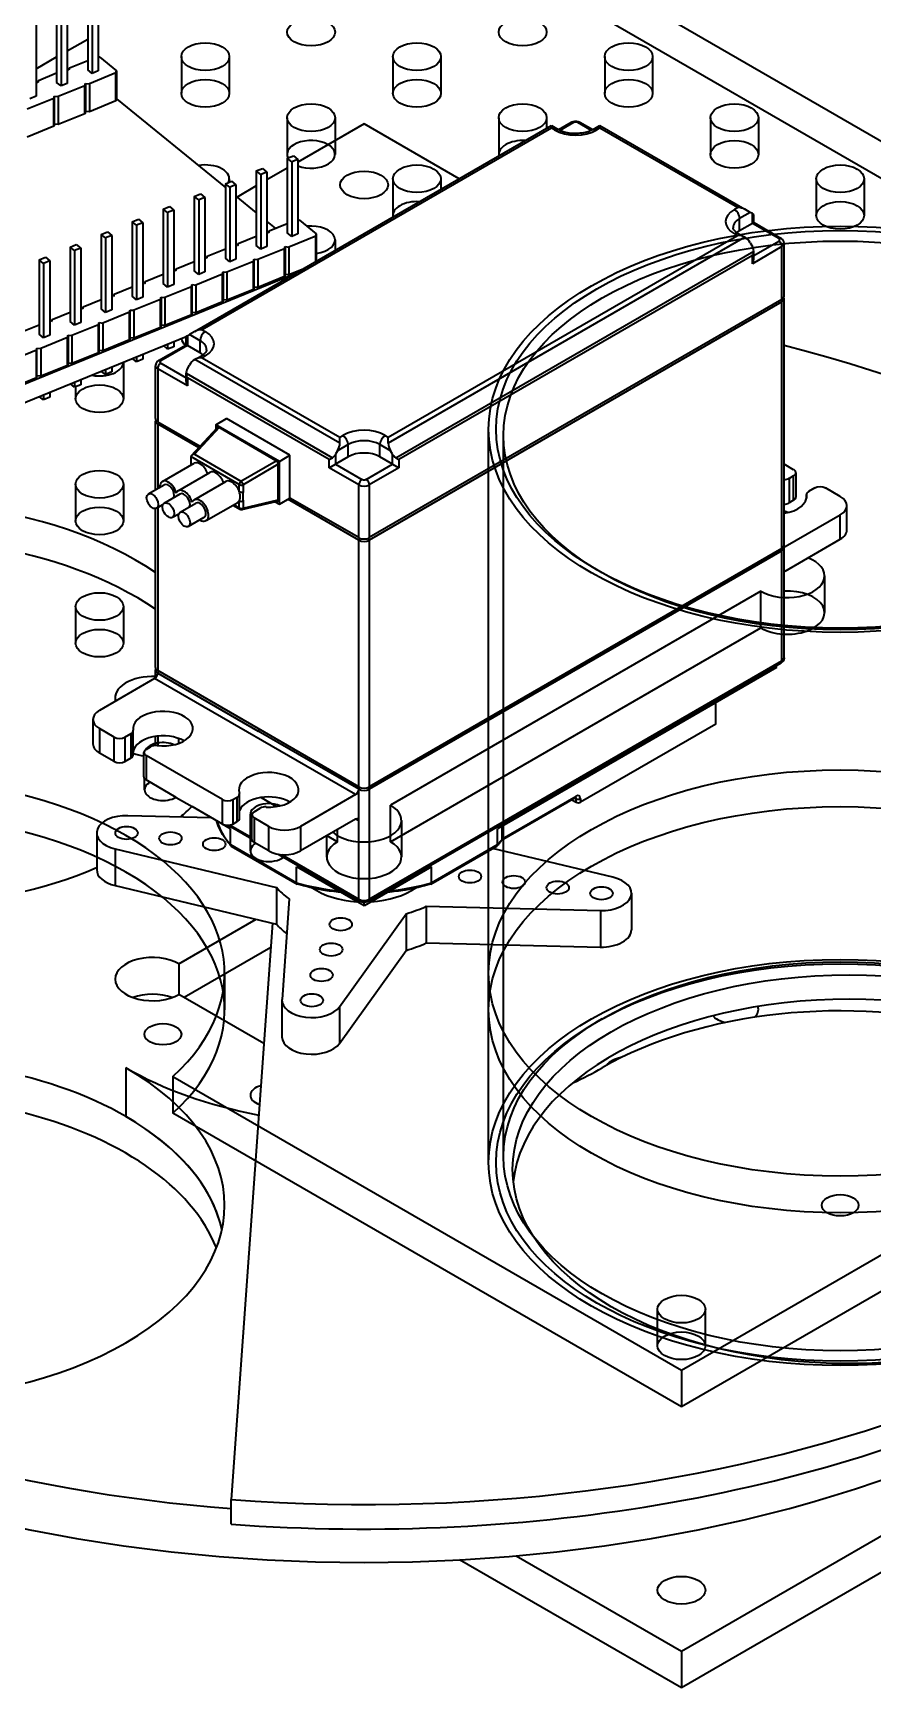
# Model space of a CAD drawing. Header units: millimetres. Extents: x 0 to 420, y 0 to 297.
# Drawn here: x 279 to 335.1, y 129.3 to 239.9 of the extents above; entities that cross this region are included whole.
import ezdxf

# ---------------------------------------------------------------- set-up
doc = ezdxf.new("R2010")
doc.units = ezdxf.units.MM
doc.layers.add('可見 (ISO)', color=7, linetype='Continuous', lineweight=35)
doc.layers.add('窄部可見 (ISO)', color=4, linetype='Continuous', lineweight=35, true_color=0x00ffff)

msp = doc.modelspace()

# ---------------------------------------------------------------- linework, layer by layer
at = {"layer": '可見 (ISO)'}
for p, q in [((400.12, 195.43), (301.13, 252.58)), ((301.13, 250.13), (400.12, 192.98)), ((282.66, 242.39), (282.66, 237.41)), ((283.37, 242.32), (283.37, 237.34)), ((280.58, 241.54), (280.58, 236.57)), ((280.88, 241.3), (280.88, 236.33)), ((281.29, 241.47), (281.29, 236.5)), ((282.95, 242.15), (282.95, 237.17)), ((279.22, 240.63), (279.22, 235.65)), ((281.29, 238.68), (282.66, 239.47)), ((279.22, 237.48), (280.58, 238.27)), ((281.45, 237.55), (282.66, 238.04)), ((283.48, 238.25), (283.37, 238.26)), ((283.48, 238.25), (284.59, 237.34)), ((288.92, 238.29), (288.92, 235.84)), ((292.12, 238.29), (292.12, 235.84)), ((303.06, 238.29), (303.06, 235.84)), ((306.26, 238.29), (306.26, 235.84)), ((317.21, 238.29), (317.21, 235.84)), ((320.41, 238.29), (320.41, 235.84)), ((279.37, 236.7), (279.33, 236.56)), ((279.37, 236.7), (280.58, 237.2)), ((281.4, 237.4), (281.29, 237.42)), ((281.45, 237.55), (281.4, 237.4)), ((282.95, 237.17), (282.66, 237.41)), ((284.55, 237.2), (282.77, 236.47)), ((283.37, 237.34), (282.95, 237.17)), ((284.55, 237.2), (284.59, 237.34)), ((284.55, 235.33), (284.55, 237.2)), ((284.59, 237.34), (284.59, 235.47)), ((279.22, 235.65), (278.8, 235.48)), ((279.33, 236.56), (279.22, 236.57)), ((280.4, 235.5), (280.44, 235.65)), ((280.44, 235.65), (280.69, 235.62)), ((280.44, 233.78), (280.44, 235.65)), ((280.88, 236.33), (280.58, 236.57)), ((282.48, 236.35), (280.69, 235.62)), ((280.69, 235.62), (280.69, 233.76)), ((281.29, 236.5), (280.88, 236.33)), ((282.48, 236.35), (282.52, 236.49)), ((282.48, 234.48), (282.48, 236.35)), ((282.52, 236.49), (282.77, 236.47)), ((282.52, 236.49), (282.52, 234.63)), ((282.77, 236.47), (282.77, 234.6)), ((280.4, 235.5), (278.62, 234.78)), ((280.4, 233.64), (280.4, 235.5)), ((282.48, 234.48), (280.69, 233.76)), ((282.52, 234.63), (282.48, 234.48)), ((282.77, 234.6), (282.52, 234.63)), ((284.55, 235.33), (282.77, 234.6)), ((284.59, 235.47), (284.55, 235.33)), ((284.59, 235.47), (291.86, 229.54)), ((280.4, 233.64), (278.62, 232.91)), ((280.44, 233.78), (280.4, 233.64)), ((280.69, 233.76), (280.44, 233.78)), ((289.81, 219.92), (313.65, 233.68)), ((295.99, 234.21), (295.99, 231.76)), ((301.13, 233.8), (296.71, 231.25)), ((299.19, 234.21), (299.19, 231.76)), ((307.49, 230.13), (301.13, 233.8)), ((310.13, 234.21), (310.13, 231.76)), ((313.33, 234.21), (313.33, 233.5)), ((313.65, 233.51), (313.65, 233.68)), ((313.65, 233.68), (314.11, 233.42)), ((314.98, 233.9), (314.13, 233.41)), ((316.41, 233.41), (315.56, 233.9)), ((316.43, 233.42), (316.89, 233.68)), ((316.89, 233.51), (316.89, 233.68)), ((316.89, 233.68), (326.58, 228.09)), ((324.28, 234.21), (324.28, 231.76)), ((327.48, 234.21), (327.48, 231.76)), ((296, 231.5), (296.42, 231.66)), ((296.3, 231.26), (296, 231.5)), ((296, 231.5), (296, 226.52)), ((296.71, 231.42), (296.3, 231.26)), ((296.3, 231.26), (296.3, 226.28)), ((296.42, 231.66), (296.71, 231.42)), ((296.71, 231.42), (296.71, 226.45)), ((292.12, 230.13), (292.12, 229.91)), ((293.93, 230.65), (294.35, 230.82)), ((294.22, 230.41), (293.93, 230.65)), ((293.93, 230.65), (293.93, 225.67)), ((294.64, 230.58), (294.22, 230.41)), ((294.22, 230.41), (294.22, 225.43)), ((294.35, 230.82), (294.64, 230.58)), ((296, 230.85), (294.64, 230.06)), ((294.64, 230.58), (294.64, 225.6)), ((303.06, 230.13), (303.06, 227.68)), ((306.26, 230.13), (306.26, 229.42)), ((331.35, 230.13), (331.35, 227.68)), ((334.55, 230.13), (334.55, 227.68)), ((289.78, 228.95), (290.2, 229.12)), ((290.08, 228.72), (289.78, 228.95)), ((289.78, 228.95), (289.78, 223.98)), ((290.2, 229.12), (290.49, 228.88)), ((291.86, 229.8), (292.27, 229.97)), ((292.15, 229.56), (291.86, 229.8)), ((291.86, 229.8), (291.86, 224.82)), ((292.56, 229.73), (292.15, 229.56)), ((292.15, 229.56), (292.15, 224.58)), ((292.27, 229.97), (292.56, 229.73)), ((292.56, 229.73), (292.56, 224.75)), ((292.56, 228.97), (293.93, 227.85)), ((293.93, 229.65), (292.64, 228.9)), ((287.71, 228.11), (288.12, 228.28)), ((288, 227.87), (287.71, 228.11)), ((287.71, 228.11), (287.71, 223.13)), ((288.42, 228.04), (288, 227.87)), ((288, 227.87), (288, 222.89)), ((288.12, 228.28), (288.42, 228.04)), ((288.42, 228.04), (288.42, 223.06)), ((290.49, 228.88), (290.08, 228.72)), ((290.08, 228.72), (290.08, 223.74)), ((290.49, 228.88), (290.49, 223.91)), ((326.94, 227.88), (326.58, 228.09)), ((327.08, 227.8), (326.94, 227.88)), ((327.17, 227.75), (327.08, 227.8)), ((285.64, 227.26), (286.05, 227.43)), ((285.93, 227.02), (285.64, 227.26)), ((285.64, 227.26), (285.64, 222.28)), ((286.34, 227.19), (285.93, 227.02)), ((285.93, 227.02), (285.93, 222.04)), ((286.05, 227.43), (286.34, 227.19)), ((286.34, 227.19), (286.34, 222.21)), ((294.64, 227.27), (295.2, 226.82)), ((294.79, 226.65), (296, 227.15)), ((296.82, 227.36), (296.71, 227.37)), ((296.82, 227.36), (297.94, 226.45)), ((327.08, 227.15), (326.23, 226.66)), ((327.08, 227.15), (327.17, 227.2)), ((327.17, 227.2), (327.17, 227.75)), ((327.17, 227.2), (329, 226.14)), ((281.49, 225.57), (281.9, 225.74)), ((281.9, 225.74), (282.2, 225.5)), ((283.56, 226.41), (283.98, 226.58)), ((283.85, 226.18), (283.56, 226.41)), ((283.56, 226.41), (283.56, 221.44)), ((284.27, 226.34), (283.85, 226.18)), ((283.85, 226.18), (283.85, 221.2)), ((283.98, 226.58), (284.27, 226.34)), ((284.27, 226.34), (284.27, 221.37)), ((292.68, 225.66), (292.56, 225.67)), ((292.72, 225.8), (292.68, 225.66)), ((292.72, 225.8), (293.93, 226.3)), ((294.22, 225.43), (293.93, 225.67)), ((294.64, 225.6), (294.22, 225.43)), ((294.75, 226.51), (294.64, 226.52)), ((294.79, 226.65), (294.75, 226.51)), ((295.82, 225.46), (295.86, 225.6)), ((295.86, 225.6), (296.11, 225.57)), ((295.86, 225.6), (295.86, 223.73)), ((296.3, 226.28), (296, 226.52)), ((297.9, 226.3), (296.11, 225.57)), ((296.11, 225.57), (296.11, 223.71)), ((296.71, 226.45), (296.3, 226.28)), ((297.9, 226.3), (297.94, 226.45)), ((297.9, 224.59), (297.9, 226.3)), ((297.94, 226.45), (297.94, 224.61)), ((299.19, 226.05), (299.19, 225.34)), ((326.13, 226.48), (326.58, 226.22)), ((326.94, 225.84), (327.08, 225.6)), ((329.2, 222.27), (329.2, 225.8)), ((279.41, 224.72), (279.83, 224.89)), ((279.71, 224.48), (279.41, 224.72)), ((279.41, 224.72), (279.41, 219.74)), ((280.12, 224.65), (279.71, 224.48)), ((279.71, 224.48), (279.71, 219.5)), ((279.83, 224.89), (280.12, 224.65)), ((280.12, 224.65), (280.12, 219.67)), ((281.78, 225.33), (281.49, 225.57)), ((281.49, 225.57), (281.49, 220.59)), ((282.2, 225.5), (281.78, 225.33)), ((281.78, 225.33), (281.78, 220.35)), ((282.2, 225.5), (282.2, 220.52)), ((288.57, 224.11), (289.78, 224.61)), ((290.6, 224.82), (290.49, 224.83)), ((290.64, 224.96), (290.6, 224.82)), ((290.64, 224.96), (291.86, 225.45)), ((292.15, 224.58), (291.86, 224.82)), ((293.75, 224.61), (291.96, 223.88)), ((292.56, 224.75), (292.15, 224.58)), ((293.75, 224.61), (293.79, 224.75)), ((293.75, 222.74), (293.75, 224.61)), ((293.79, 224.75), (294.04, 224.73)), ((293.79, 222.89), (293.79, 224.75)), ((295.82, 225.46), (294.04, 224.73)), ((294.04, 224.73), (294.04, 222.86)), ((295.82, 223.59), (295.82, 225.46)), ((327.17, 224.75), (327.17, 225.3)), ((296.46, 223.76), (259.33, 208.6)), ((286.5, 223.26), (287.71, 223.76)), ((288.53, 223.97), (288.42, 223.98)), ((288.57, 224.11), (288.53, 223.97)), ((290.08, 223.74), (289.78, 223.98)), ((291.67, 223.76), (289.89, 223.03)), ((290.49, 223.91), (290.08, 223.74)), ((291.67, 223.76), (291.72, 223.91)), ((291.67, 221.9), (291.67, 223.76)), ((291.72, 223.91), (291.96, 223.88)), ((291.72, 223.91), (291.72, 222.04)), ((291.96, 223.88), (291.96, 222.01)), ((295.82, 223.59), (294.04, 222.86)), ((295.86, 223.73), (295.82, 223.59)), ((296.11, 223.71), (295.86, 223.73)), ((296.99, 224.06), (296.11, 223.71)), ((284.38, 222.27), (284.27, 222.29)), ((284.42, 222.42), (284.38, 222.27)), ((284.42, 222.42), (285.64, 222.91)), ((285.93, 222.04), (285.64, 222.28)), ((286.45, 223.12), (286.34, 223.13)), ((286.5, 223.26), (286.45, 223.12)), ((288, 222.89), (287.71, 223.13)), ((289.6, 222.92), (287.82, 222.19)), ((288.42, 223.06), (288, 222.89)), ((289.6, 222.92), (289.64, 223.06)), ((289.6, 221.05), (289.6, 222.92)), ((289.64, 223.06), (289.89, 223.03)), ((289.64, 221.19), (289.64, 223.06)), ((289.89, 223.03), (289.89, 221.17)), ((293.75, 222.74), (291.96, 222.01)), ((293.79, 222.89), (293.75, 222.74)), ((294.04, 222.86), (293.79, 222.89)), ((280.28, 220.72), (281.49, 221.22)), ((282.31, 221.43), (282.2, 221.44)), ((282.35, 221.57), (282.31, 221.43)), ((282.35, 221.57), (283.56, 222.07)), ((283.85, 221.2), (283.56, 221.44)), ((285.45, 221.22), (283.67, 220.49)), ((284.27, 221.37), (283.85, 221.2)), ((285.45, 221.22), (285.5, 221.36)), ((285.45, 219.36), (285.45, 221.22)), ((285.5, 221.36), (285.74, 221.34)), ((285.5, 219.5), (285.5, 221.36)), ((287.53, 222.07), (285.74, 221.34)), ((285.74, 221.34), (285.74, 219.47)), ((286.34, 222.21), (285.93, 222.04)), ((287.53, 222.07), (287.57, 222.21)), ((287.53, 220.2), (287.53, 222.07)), ((287.57, 222.21), (287.82, 222.19)), ((287.57, 222.21), (287.57, 220.35)), ((287.82, 222.19), (287.82, 220.32)), ((289.64, 221.19), (289.6, 221.05)), ((289.89, 221.17), (289.64, 221.19)), ((291.67, 221.9), (289.89, 221.17)), ((291.72, 222.04), (291.67, 221.9)), ((291.96, 222.01), (291.72, 222.04)), ((329.06, 222.07), (301.48, 206.15)), ((329.06, 221.9), (301.48, 205.98)), ((329.2, 205.63), (329.2, 222.11)), ((278.2, 219.88), (279.41, 220.37)), ((280.23, 220.58), (280.12, 220.59)), ((280.28, 220.72), (280.23, 220.58)), ((281.78, 220.35), (281.49, 220.59)), ((283.38, 220.38), (281.6, 219.65)), ((282.2, 220.52), (281.78, 220.35)), ((283.38, 220.38), (283.42, 220.52)), ((283.38, 218.51), (283.38, 220.38)), ((283.42, 220.52), (283.67, 220.49)), ((283.42, 218.65), (283.42, 220.52)), ((283.67, 220.49), (283.67, 218.63)), ((287.53, 220.2), (285.74, 219.47)), ((287.57, 220.35), (287.53, 220.2)), ((287.82, 220.32), (287.57, 220.35)), ((289.6, 221.05), (287.82, 220.32)), ((289.23, 219.56), (259.33, 207.36)), ((279.71, 219.5), (279.41, 219.74)), ((281.31, 219.53), (279.52, 218.8)), ((280.12, 219.67), (279.71, 219.5)), ((281.31, 219.53), (281.35, 219.67)), ((281.31, 217.66), (281.31, 219.53)), ((281.35, 219.67), (281.6, 219.65)), ((281.35, 219.67), (281.35, 217.8)), ((281.6, 219.65), (281.6, 217.78)), ((285.45, 219.36), (283.67, 218.63)), ((285.5, 219.5), (285.45, 219.36)), ((285.74, 219.47), (285.5, 219.5)), ((287.4, 217.98), (289.23, 219.03)), ((288, 218.74), (287.74, 218.96)), ((288, 219.06), (288, 218.74)), ((288.42, 219.23), (288.42, 218.91)), ((289.32, 219.64), (289.23, 219.59)), ((289.23, 219.03), (289.23, 219.59)), ((289.23, 219.03), (289.32, 218.98)), ((289.46, 219.72), (289.32, 219.64)), ((290.17, 218.49), (289.32, 218.98)), ((289.81, 219.92), (289.46, 219.72)), ((279.23, 218.68), (277.45, 217.95)), ((279.23, 218.68), (279.27, 218.82)), ((279.23, 216.82), (279.23, 218.68)), ((279.27, 218.82), (279.52, 218.8)), ((279.27, 216.96), (279.27, 218.82)), ((279.52, 218.8), (279.52, 216.93)), ((283.38, 218.51), (281.6, 217.78)), ((283.42, 218.65), (283.38, 218.51)), ((283.67, 218.63), (283.42, 218.65)), ((285.05, 217.86), (285.05, 215.43)), ((285.93, 217.9), (285.67, 218.11)), ((285.93, 218.22), (285.93, 217.9)), ((286.34, 218.07), (285.93, 217.9)), ((286.34, 218.38), (286.34, 218.07)), ((288.42, 218.91), (288, 218.74)), ((289.81, 218.05), (290.27, 218.31)), ((279.23, 216.82), (277.45, 216.09)), ((279.27, 216.96), (279.23, 216.82)), ((279.52, 216.93), (279.27, 216.96)), ((281.31, 217.66), (279.52, 216.93)), ((281.35, 217.8), (281.31, 217.66)), ((281.6, 217.78), (281.35, 217.8)), ((283.85, 217.05), (283.59, 217.26)), ((283.85, 217.37), (283.85, 217.05)), ((284.27, 217.22), (283.85, 217.05)), ((284.27, 217.54), (284.27, 217.22)), ((287.19, 214.11), (287.19, 217.64)), ((289.23, 216.59), (289.23, 217.14)), ((289.32, 217.43), (289.46, 217.68)), ((279.71, 215.67), (279.71, 215.36)), ((280.12, 215.84), (280.12, 215.53)), ((281.78, 216.2), (281.52, 216.42)), ((281.78, 216.52), (281.78, 216.2)), ((282.2, 216.37), (281.78, 216.2)), ((281.85, 216.23), (281.85, 215.43)), ((282.2, 216.69), (282.2, 216.37)), ((279.71, 215.36), (279.45, 215.57)), ((280.12, 215.53), (279.71, 215.36)), ((287.19, 209.35), (287.19, 213.94)), ((287.34, 213.9), (290.18, 212.26)), ((290.08, 212.16), (287.34, 213.74)), ((289.59, 211.63), (291.32, 213.49)), ((291.23, 213.7), (291.94, 214.11)), ((295.47, 211.25), (291.23, 213.7)), ((291.23, 213.7), (291.23, 213.39)), ((295.26, 211.29), (291.44, 213.5)), ((296.18, 211.66), (291.94, 214.11)), ((299.51, 212.46), (299.51, 212.86)), ((302.75, 212.46), (302.75, 212.86)), ((309.45, 164.4), (309.45, 213.39)), ((310.45, 164.81), (310.45, 212.98)), ((289.55, 211.54), (289.55, 211)), ((295.47, 211.25), (296.18, 211.66)), ((295.47, 208.39), (295.47, 211.25)), ((296.18, 208.8), (296.18, 211.66)), ((298.79, 211.37), (299.01, 211.49)), ((299.36, 211.96), (299.22, 211.72)), ((300.07, 211.55), (299.22, 211.06)), ((303.04, 211.06), (302.19, 211.55)), ((303.04, 211.72), (302.9, 211.96)), ((303.25, 211.49), (303.46, 211.37)), ((287.65, 209.9), (289.77, 211.12)), ((288.71, 209.29), (290.83, 210.51)), ((295.4, 208.67), (295.4, 211.05)), ((298.79, 210.82), (299.22, 211.06)), ((303.04, 211.06), (303.46, 210.82)), ((329.84, 210.69), (329.2, 211.06)), ((329.84, 210.29), (329.54, 210.11)), ((329.99, 210.49), (329.99, 208.86)), ((281.85, 209.72), (281.85, 207.27)), ((285.05, 209.72), (285.05, 207.27)), ((286.71, 209.07), (287.77, 209.68)), ((287.77, 208.46), (288.83, 209.07)), ((289.77, 208.68), (291.89, 209.9)), ((330.7, 208.79), (330.7, 209.03)), ((331.26, 209.47), (330.84, 209.23)), ((332.95, 208.9), (331.96, 209.47)), ((287.19, 197.47), (287.19, 208.1)), ((287.26, 208.12), (287.69, 208.37)), ((288.83, 207.85), (289.89, 208.46)), ((290.57, 207.29), (292.69, 208.51)), ((292.36, 208.32), (292.83, 208.05)), ((292.97, 208.03), (295.34, 208.58)), ((295.2, 208.54), (295.47, 208.39)), ((295.47, 208.39), (296.18, 208.8)), ((300.77, 205.98), (296.04, 208.72)), ((300.77, 206.15), (296.18, 208.8)), ((329.84, 208.65), (329.54, 208.48)), ((333.39, 206.66), (333.39, 208.29)), ((288.32, 207.51), (288.75, 207.75)), ((289.38, 206.89), (290.44, 207.51)), ((329.27, 205.55), (332.95, 207.68)), ((329.27, 203.92), (332.95, 206.04)), ((329.06, 205.43), (301.48, 189.51)), ((329.06, 205.27), (301.48, 189.35)), ((329.2, 198.12), (329.2, 205.47)), ((317.04, 203.8), (316.68, 204)), ((331.91, 203.59), (331.91, 201.14)), ((327.64, 202.57), (302.9, 188.28)), ((327.64, 200.12), (327.64, 202.57)), ((281.85, 201.55), (281.85, 199.1)), ((285.05, 201.55), (285.05, 199.1)), ((302.9, 185.83), (327.64, 200.12)), ((287.19, 196.78), (287.19, 197.31)), ((294.06, 193.39), (287.34, 197.27)), ((287.34, 197.1), (294.06, 193.22)), ((301.42, 181.86), (329, 197.78)), ((328.7, 197.47), (310.05, 186.7)), ((328.7, 197.47), (328.7, 197.61)), ((287.13, 196.73), (283.45, 194.61)), ((284.49, 195.43), (284.49, 195.21)), ((322.34, 150.52), (400.12, 195.43)), ((324.64, 193.69), (324.64, 195.12)), ((283.01, 194), (283.01, 192.37)), ((324.64, 193.69), (315.59, 188.47)), ((284.43, 192.82), (283.45, 193.39)), ((285.14, 192.82), (285.56, 193.06)), ((285.7, 191.63), (285.7, 193.26)), ((287.19, 192.26), (287.19, 192.87)), ((288.75, 192.41), (288.75, 192.73)), ((300.77, 189.51), (294.06, 193.39)), ((300.77, 189.35), (294.06, 193.22)), ((400.12, 192.98), (322.34, 148.07)), ((284.43, 191.19), (283.45, 191.75)), ((285.14, 191.19), (285.56, 191.43)), ((286.41, 190.17), (286.41, 191.8)), ((286.56, 192), (286.85, 192.18)), ((291.66, 188.65), (286.56, 191.59)), ((286.46, 189.3), (286.46, 190.03)), ((288.58, 188.79), (286.56, 189.96)), ((300.77, 187.22), (300.77, 189.35)), ((288.58, 188.79), (289.64, 188.18)), ((291.66, 187.01), (289.64, 188.18)), ((292.37, 188.65), (292.66, 188.82)), ((292.81, 187.39), (292.81, 189.02)), ((293.78, 187.83), (294.19, 188.07)), ((294.25, 188.79), (295.28, 188.19)), ((300.56, 188.98), (296.88, 186.86)), ((302.9, 185.83), (302.9, 188.28)), ((310.32, 185.93), (315.26, 188.78)), ((315.01, 188.64), (315.3, 188.47)), ((290.92, 187.44), (285.34, 187.57)), ((292.2, 186.7), (291.66, 187.01)), ((292.05, 186.93), (293.63, 186.02)), ((292.37, 187.01), (292.66, 187.19)), ((293.53, 185.22), (293.53, 187.67)), ((293.63, 185.99), (293.63, 187.63)), ((294.76, 186.86), (293.78, 187.42)), ((300.56, 187.34), (296.88, 185.22)), ((303.63, 187.26), (303.63, 184.81)), ((310.35, 186.02), (310.35, 186.88)), ((283.26, 186.42), (283.26, 183.97)), ((292.2, 185.64), (292.2, 186.7)), ((294.76, 185.22), (293.78, 185.79)), ((298.63, 186.23), (298.63, 184.81)), ((298.65, 186.24), (299.36, 185.83)), ((299.36, 185.83), (299.36, 186.65)), ((310.05, 185.64), (310.05, 186.7)), ((284.49, 185.35), (295.27, 182.78)), ((292.25, 185.54), (296.65, 183)), ((295.39, 185.01), (300.84, 181.86)), ((305.6, 183), (310, 185.54)), ((317.76, 183.46), (309.72, 185.38)), ((301.13, 181.55), (296.62, 184.15)), ((296.62, 183.09), (296.62, 184.15)), ((305.64, 184.15), (301.13, 181.55)), ((305.64, 183.09), (305.64, 184.15)), ((284.49, 182.9), (295.27, 180.33)), ((295.27, 182.78), (295.27, 180.33)), ((296.12, 182.01), (295.65, 175.29)), ((301.13, 181.55), (301.13, 181.79)), ((305.27, 181.52), (305.27, 179.07)), ((305.27, 181.52), (316.92, 181.24)), ((319, 182.39), (319, 179.95)), ((288.75, 177.67), (293.92, 180.65)), ((295.01, 180.4), (292.24, 141.87)), ((299.49, 174.8), (303.94, 181.02)), ((303.94, 181.02), (303.94, 178.57)), ((294.89, 178.76), (289.11, 175.42)), ((299.49, 172.35), (303.94, 178.57)), ((305.27, 179.07), (316.92, 178.79)), ((288.75, 177.67), (288.75, 175.63)), ((291.81, 177.06), (291.81, 174.61)), ((309.45, 174.61), (309.45, 177.06)), ((322.34, 131.74), (400.12, 176.65)), ((294.43, 172.35), (288.75, 175.63)), ((295.64, 175.24), (295.64, 172.79)), ((317.04, 174), (316.68, 173.79)), ((400.12, 174.2), (322.34, 129.29)), ((285.22, 170.73), (285.22, 167.46)), ((288.36, 170.14), (322.34, 150.52)), ((288.36, 170.14), (288.36, 167.69)), ((322.34, 148.07), (288.36, 167.69)), ((320.74, 152.15), (320.74, 154.6)), ((323.94, 152.15), (323.94, 154.6)), ((322.34, 150.52), (322.34, 148.07)), ((292.24, 140.24), (292.24, 141.87)), ((322.34, 129.29), (307.51, 137.85)), ((311.29, 138.12), (322.34, 131.74)), ((322.34, 131.74), (322.34, 129.29))]:
    msp.add_line(p, q, dxfattribs=at)
msp.add_arc((292.93, 208.22), 0.2, 240, 283.0169, dxfattribs=at)
for centre, major_axis in [((297.59, 239.93), (-1.6, 0)), ((311.73, 239.93), (-1.6, 0)), ((290.52, 238.29), (-1.6, 0)), ((304.66, 238.29), (-1.6, 0)), ((318.81, 238.29), (-1.6, 0)), ((290.52, 235.84), (-1.6, 0)), ((304.66, 235.84), (-1.6, 0)), ((318.81, 235.84), (-1.6, 0)), ((297.59, 234.21), (-1.6, 0)), ((311.73, 234.21), (-1.6, 0)), ((325.88, 234.21), (-1.6, 0)), ((325.88, 231.76), (-1.6, 0)), ((301.13, 229.72), (-1.6, 0)), ((304.66, 230.13), (-1.6, 0)), ((332.95, 230.13), (-1.6, 0)), ((332.95, 227.68), (-1.6, 0)), ((332.95, 213.39), (23.5, 0)), ((332.95, 213.39), (23, 0)), ((332.95, 212.98), (22.5, 0)), ((283.45, 215.43), (-1.6, 0)), ((283.45, 209.72), (-1.6, 0)), ((286.99, 208.59), (0.275, -0.476)), ((283.45, 207.27), (-1.6, 0)), ((288.05, 207.98), (0.275, -0.476)), ((289.11, 207.37), (0.275, -0.476)), ((283.45, 201.55), (-1.6, 0)), ((283.45, 199.1), (-1.6, 0)), ((332.95, 177.06), (-23.5, 0)), ((332.95, 174.61), (-23.5, 0)), ((285.26, 186.42), (-0.75, 0)), ((288.19, 186.05), (-0.75, 0)), ((291.12, 185.67), (-0.75, 0)), ((308.21, 183.51), (-0.75, 0)), ((311.14, 183.14), (-0.75, 0)), ((314.07, 182.77), (-0.75, 0)), ((317, 182.39), (-0.75, 0)), ((299.57, 180.32), (-0.75, 0)), ((298.93, 178.63), (-0.75, 0)), ((298.29, 176.93), (-0.75, 0)), ((332.95, 164.4), (23.5, 0)), ((332.95, 164.4), (23, 0)), ((332.95, 164.81), (22.5, 0)), ((333.56, 163.95), (-22.5, 0)), ((297.64, 175.24), (-0.75, 0)), ((287.69, 172.97), (-1.23, 0)), ((332.95, 161.54), (1.23, 0)), ((322.34, 154.6), (-1.6, 0)), ((322.34, 152.15), (-1.6, 0)), ((322.34, 135.82), (-1.6, 0))]:
    msp.add_ellipse(centre, major_axis=major_axis, ratio=0.57735, dxfattribs=at)
for centre, major_axis, ratio, start_param, end_param in [((297.59, 231.76), (1.6, 0), 0.57735, 4.13016, 9.696779), ((311.73, 231.76), (-1.6, 0), 0.57735, 4.602122, 6.393452), ((290.52, 230.13), (1.6, 0), 0.57735, 6.017249, 8.148413), ((290.52, 230.13), (-1.6, 0), 0.57735, 2.507474, 2.558454), ((304.66, 227.68), (-1.6, 0), 0.57735, 4.602122, 6.393452), ((326.08, 227.8), (-0.707, 0), 0.57735, 3.926991, 4.712389), ((297.59, 226.05), (1.6, 0), 0.57735, 4.930654, 8.02958), ((327.29, 226.05), (-1.5, 0), 0.57735, 5.497787, 5.691006), ((326.08, 225.93), (-0.707, 0), 0.57735, 3.926991, 4.712389), ((326.58, 225.64), (-0.354, 0.612), 0.57735, 4.712389, 5.497787), ((326.87, 225.48), (-0.212, 0.367), 0.57735, 3.926991, 4.712389), ((326.87, 225.13), (-0.212, -0.367), 0.57735, 1.570796, 2.356194), ((326.87, 224.58), (-0.212, -0.367), 0.57735, 1.570796, 2.356194), ((328.7, 222.27), (0.5, 0), 0.57735, 5.497787, 6.283185), ((328.7, 222.11), (0.5, 0), 0.57735, 5.497787, 6.569942), ((290.31, 219.63), (-0.707, 0), 0.57735, 4.712389, 5.497787), ((290.52, 219.51), (-1.6, 0), 0.57735, 0.082002, 0.581319), ((301.13, 181.96), (70, 0), 0.57735, 4.585071, 7.441262), ((283.45, 217.88), (1.6, 0), 0.57735, 4.400558, 6.25533), ((289.81, 217.47), (-0.354, -0.612), 0.57735, 3.926991, 4.712389), ((290.31, 217.76), (-0.707, 0), 0.57735, 4.712389, 5.497787), ((289.11, 217.88), (-1.5, 0), 0.57735, 3.733771, 3.926991), ((289.53, 217.31), (-0.212, -0.367), 0.57735, 4.712389, 5.497787), ((289.53, 216.96), (-0.212, 0.367), 0.57735, 0.785398, 1.570796), ((289.53, 216.41), (-0.212, 0.367), 0.57735, 0.785398, 1.570796), ((287.69, 213.94), (-0.5, 0), 0.57735, 5.996429, 7.068583), ((287.69, 214.11), (-0.5, 0), 0.57735, 0, 0.785398), ((291.44, 213.33), (-0.103, 0.179), 0.560196, 5.512866, 6.452633), ((299.01, 212.17), (-0.354, -0.612), 0.57735, 1.570796, 2.356194), ((303.25, 212.17), (-0.354, 0.612), 0.57735, 0.785398, 1.570796), ((289.81, 211.58), (-0.258, -0.039), 0.568835, 4.722471, 6.118735), ((289.7, 211.45), (0.103, -0.179), 0.560196, 3.767537, 3.911912), ((290.17, 210.43), (-0.4, 0.693), 0.57735, 4.380505, 6.283185), ((295.26, 211.12), (-0.1, 0.173), 0.59503, 3.94207, 5.482708), ((299.01, 211.84), (-0.212, -0.367), 0.57735, 0.785398, 1.570796), ((301.13, 210.94), (-1.5, 0), 0.57735, 3.926991, 5.497787), ((303.25, 211.84), (-0.212, 0.367), 0.57735, 1.570796, 2.356194), ((291.23, 209.82), (-0.4, 0.693), 0.57735, 4.380505, 6.283185), ((329.19, 210.32), (0.5, 0), 0.57735, 4.74339, 5.497787), ((329.49, 210.49), (0.5, 0), 0.57735, 5.497787, 7.068583), ((269.31, 195.02), (23.5, 0), 0.57735, 0.705859, 2.006765), ((288.05, 209.21), (-0.4, 0.693), 0.57735, 4.282412, 7.095941), ((288.05, 209.21), (0.275, -0.476), 0.57735, 0.380516, 3.141593), ((289.11, 208.59), (-0.4, 0.693), 0.57735, 4.282412, 6.713162), ((289.11, 208.59), (0.275, -0.476), 0.57735, 0.380516, 3.141593), ((292.29, 209.21), (-0.4, 0.693), 0.57735, 4.424029, 6.283185), ((328.7, 208.9), (2, 0), 0.57735, 4.965069, 6.369734), ((331.2, 209.03), (-0.5, 0), 0.57735, 5.497787, 6.369734), ((331.61, 209.26), (-0.5, 0), 0.57735, 3.926991, 5.497787), ((290.17, 207.98), (0.4, -0.693), 0.57735, 5.47043, 9.854755), ((290.17, 207.98), (0.275, -0.476), 0.57735, 0, 3.141593), ((292.29, 209.21), (0.4, -0.693), 0.57735, 0, 0.28836), ((295.26, 208.76), (-0.103, 0.179), 0.560196, 2.972145, 3.911912), ((329.19, 208.68), (-0.5, 0), 0.57735, 1.601797, 2.356194), ((328.7, 207.27), (1.23, 0), 0.57735, 0.914839, 1.151991), ((329.49, 208.86), (0.5, 0), 0.57735, 5.497787, 6.283185), ((331.89, 208.29), (1.5, 0), 0.57735, 5.497787, 7.068583), ((269.31, 195.02), (-23.5, 0), 0.57735, 5.181499, 8.489397), ((269.31, 192.57), (-23.5, 0), 0.57735, 3.847452, 6.192793), ((301.13, 206.35), (-0.5, 0), 0.57735, 0.785398, 2.356194), ((301.13, 206.19), (-0.5, 0), 0.57735, 0.785398, 2.356194), ((331.89, 206.66), (1.5, 0), 0.57735, 5.497787, 6.283185), ((329.41, 203.59), (2.5, 0), 0.57735, 3.926991, 7.269941), ((328.7, 205.63), (0.5, 0), 0.57735, 5.497787, 6.283185), ((328.7, 205.47), (0.5, 0), 0.57735, 5.497787, 6.569942), ((329.27, 205.8), (-0.15, -0.26), 0.57735, 0.426114, 0.785398), ((329.27, 203.67), (0.15, 0.26), 0.57735, 0.785398, 1.100217), ((329.41, 201.14), (2.5, 0), 0.57735, 3.926991, 7.936919), ((286.99, 195.43), (-2.5, 0), 0.57735, 4.629451, 6.425082), ((287.13, 196.98), (0.15, 0.26), 0.57735, 3.926991, 5.497787), ((287.69, 197.31), (-0.5, 0), 0.57735, 5.996429, 7.068583), ((287.69, 197.47), (-0.5, 0), 0.57735, 0, 0.785398), ((284.51, 194), (-1.5, 0), 0.57735, 5.497787, 7.068583), ((287.69, 193.39), (-2, 0), 0.57735, 1.375761, 6.369734), ((284.79, 193.02), (0.5, 0), 0.57735, 3.926991, 5.497787), ((285.2, 193.26), (0.5, 0), 0.57735, 5.497787, 6.369734), ((287.69, 191.75), (-2, 0), 0.57735, 3.926991, 6.186413), ((287.69, 191.75), (-1.23, 0), 0.57735, 4.056431, 5.947718), ((284.51, 192.37), (-1.5, 0), 0.57735, 0, 0.785398), ((285.2, 191.63), (0.5, 0), 0.57735, 5.497787, 6.283185), ((286.99, 192.98), (2.5, 0), 0.57735, 4.17323, 4.479649), ((286.91, 191.8), (-0.5, 0), 0.57735, 5.497787, 7.068583), ((287.21, 191.97), (-0.5, 0), 0.57735, 4.517354, 5.497787), ((269.31, 177.06), (22.5, 0), 0.57735, 5.72188, 8.415287), ((284.79, 191.39), (-0.5, 0), 0.57735, 0.785398, 2.356194), ((294.76, 189.3), (-2, 0), 0.57735, 1.484248, 6.47822), ((287.69, 189.3), (-1.23, 0), 0.57735, 5.497787, 8.63938), ((286.91, 190.17), (-0.5, 0), 0.57735, 0, 0.785398), ((292.31, 189.02), (0.5, 0), 0.57735, 5.497787, 6.47822), ((300.56, 189.22), (-0.15, -0.26), 0.57735, 0.785398, 2.356194), ((301.13, 189.71), (-0.5, 0), 0.57735, 0.785398, 2.356194), ((301.13, 189.55), (-0.5, 0), 0.57735, 0.785398, 2.356194), ((269.31, 174.61), (22.5, 0), 0.57735, 5.72188, 8.415287), ((269.31, 195.02), (-23.5, 0), 0.57735, 2.552998, 2.614372), ((292.01, 188.85), (0.5, 0), 0.57735, 3.926991, 5.497787), ((294.76, 187.67), (-2, 0), 0.57735, 3.926991, 6.065043), ((294.76, 187.67), (-1.23, 0), 0.57735, 4.056431, 6.687234), ((294.55, 187.87), (-0.5, 0), 0.57735, 4.62584, 5.497787), ((301.13, 187.26), (2.5, 0), 0.57735, 3.725633, 7.068583), ((315.45, 188.55), (-0.2, 0), 0.57735, 0.785398, 2.356194), ((285.26, 186.42), (-2, 0), 0.57735, 4.671502, 7.462805), ((292.01, 187.22), (-0.5, 0), 0.57735, 0.785398, 2.356194), ((292.31, 187.39), (0.5, 0), 0.57735, 5.497787, 6.283185), ((294.13, 187.63), (-0.5, 0), 0.57735, 5.497787, 7.068583), ((300.56, 187.1), (0.15, 0.26), 0.57735, 5.497787, 7.068583), ((294.13, 185.99), (-0.5, 0), 0.57735, 0, 0.785398), ((295.82, 187.47), (1.5, 0), 0.57735, 3.926991, 5.497787), ((301.13, 184.81), (-2.5, 0), 0.57735, 5.497787, 10.210176), ((294.76, 185.22), (-1.23, 0), 0.57735, 5.497787, 9.061651), ((295.82, 185.83), (-1.5, 0), 0.57735, 0.785398, 2.356194), ((285.26, 183.97), (-2, 0), 0.57735, 0, 1.17962), ((301.13, 184.41), (6.5, 0), 0.57735, 3.588435, 3.833483), ((301.13, 184.41), (4.5, 0), 0.57735, 3.834987, 4.606665), ((301.13, 184.41), (4.5, 0), 0.57735, 4.818113, 5.589791), ((317, 182.39), (2, 0), 0.57735, 4.671502, 7.462805), ((301.13, 184.41), (6.5, 0), 0.57735, 5.159231, 5.40428), ((301.13, 180.32), (70, 0), 0.57735, 4.585071, 6.283185), ((301.13, 181.96), (6.5, 0), 0.57735, 3.588435, 3.792662), ((317, 179.95), (2, 0), 0.57735, 4.671502, 6.283185), ((286.99, 176.65), (-2.5, 0), 0.57735, 3.926991, 8.63938), ((301.13, 181.96), (6.5, 0), 0.57735, 5.159231, 5.40428), ((286.99, 174.2), (-2.5, 0), 0.57735, 4.15479, 5.269988), ((297.64, 175.24), (-2, 0), 0.57735, 6.242298, 9.033601), ((333.56, 162.32), (22.5, 0), 0.57735, 0.062895, 3.078697), ((332.95, 161.54), (22.5, 0), 0.57735, 6.229781, 8.63938), ((325.88, 174.61), (1.6, 0), 0.57735, 5.709352, 6.508989), ((325.88, 174.61), (-1.6, 0), 0.57735, 0.467257, 1.179603), ((297.64, 172.79), (-2, 0), 0.57735, 0, 2.750416), ((269.31, 158.28), (22.5, 0), 0.57735, 0.126041, 2.132101), ((318.81, 170.53), (1.6, 0), 0.57735, 1.898225, 2.718997), ((269.31, 161.54), (22.5, 0), 0.57735, 3.926991, 7.068583), ((301.13, 179.91), (22.5, 0), 0.57735, 3.926991, 4.394187), ((301.13, 179.91), (22.5, 0), 0.57735, 5.381543, 5.497787), ((269.31, 155.83), (22.5, 0), 0.57735, 0.221803, 2.132101), ((294.76, 168.89), (-1.23, 0), 0.57735, 5.16239, 7.320983), ((269.31, 158.28), (22.5, 0), 0.57735, 0.126041, 0.785398), ((301.13, 179.91), (-67.5, 0), 0.57735, 0.785398, 1.438735), ((301.13, 176.65), (-67.5, 0), 0.57735, 0.785398, 2.356194)]:
    msp.add_ellipse(centre, major_axis=major_axis, ratio=ratio, start_param=start_param, end_param=end_param, dxfattribs=at)
for points, knots in [([(316.43, 233.42), (316.34, 233.37), (316.23, 233.32), (315.97, 233.23), (315.83, 233.2), (315.52, 233.16), (315.36, 233.15), (315.03, 233.15), (314.87, 233.17), (314.57, 233.23), (314.43, 233.27), (314.23, 233.35), (314.16, 233.39), (314.11, 233.42)], [4.712389, 4.712389, 4.712389, 4.712389, 4.980026, 4.980026, 5.257419, 5.257419, 5.542242, 5.542242, 5.82909, 5.82909, 6.112036, 6.112036, 6.283185, 6.283185, 6.283185, 6.283185]), ([(314.98, 233.9), (315.02, 233.92), (315.06, 233.94), (315.13, 233.96), (315.17, 233.97), (315.25, 233.98), (315.29, 233.98), (315.37, 233.97), (315.41, 233.96), (315.48, 233.94), (315.52, 233.92), (315.56, 233.9)], [1.570796, 1.570796, 1.570796, 1.570796, 1.884956, 1.884956, 2.199115, 2.199115, 2.513274, 2.513274, 2.827433, 2.827433, 3.141593, 3.141593, 3.141593, 3.141593]), ([(326.13, 226.48), (326.07, 226.51), (326.02, 226.54), (325.94, 226.61), (325.91, 226.64), (325.86, 226.7), (325.84, 226.73), (325.81, 226.78), (325.8, 226.8), (325.79, 226.83), (325.79, 226.85), (325.79, 226.86)], [0, 0, 0, 0, 0.1570796, 0.1570796, 0.3141593, 0.3141593, 0.4712389, 0.4712389, 0.6283185, 0.6283185, 0.7853982, 0.7853982, 0.7853982, 0.7853982]), ([(329.2, 225.8), (329.2, 225.84), (329.2, 225.87), (329.18, 225.93), (329.17, 225.96), (329.14, 226.01), (329.13, 226.03), (329.09, 226.07), (329.07, 226.09), (329.03, 226.12), (329.02, 226.13), (329, 226.14)], [2.3561945, 2.3561945, 2.3561945, 2.3561945, 2.5132741, 2.5132741, 2.6703538, 2.6703538, 2.8274334, 2.8274334, 2.984513, 2.984513, 3.1415927, 3.1415927, 3.1415927, 3.1415927]), ([(287.4, 217.98), (287.38, 217.97), (287.36, 217.95), (287.33, 217.92), (287.31, 217.91), (287.27, 217.87), (287.26, 217.85), (287.23, 217.79), (287.21, 217.77), (287.2, 217.7), (287.19, 217.67), (287.19, 217.64)], [4.712389, 4.712389, 4.712389, 4.712389, 4.8694686, 4.8694686, 5.0265482, 5.0265482, 5.1836279, 5.1836279, 5.3407075, 5.3407075, 5.4977871, 5.4977871, 5.4977871, 5.4977871]), ([(290.61, 218.7), (290.61, 218.68), (290.6, 218.67), (290.59, 218.63), (290.59, 218.61), (290.56, 218.56), (290.54, 218.53), (290.49, 218.48), (290.45, 218.44), (290.37, 218.38), (290.33, 218.35), (290.27, 218.31)], [3.9269908, 3.9269908, 3.9269908, 3.9269908, 4.0840704, 4.0840704, 4.2411501, 4.2411501, 4.3982297, 4.3982297, 4.5553093, 4.5553093, 4.712389, 4.712389, 4.712389, 4.712389]), ([(292.79, 208.61), (292.8, 208.63), (292.81, 208.65), (292.83, 208.7), (292.84, 208.73), (292.85, 208.79), (292.85, 208.81), (292.85, 208.85), (292.85, 208.86), (292.85, 208.88), (292.85, 208.88), (292.85, 208.9), (292.85, 208.91), (292.85, 208.94), (292.85, 208.95), (292.85, 208.97), (292.85, 208.97), (292.85, 209), (292.84, 209.02), (292.84, 209.05), (292.84, 209.06), (292.82, 209.12), (292.81, 209.18), (292.79, 209.23)], [0, 0, 0, 0, 0.01158153, 0.01158153, 0.02452537, 0.02452537, 0.03373136, 0.03373136, 0.03909532, 0.03909532, 0.03977903, 0.03977903, 0.04521829, 0.04521829, 0.04993871, 0.04993871, 0.05096258, 0.05096258, 0.05874214, 0.05874214, 0.06156382, 0.06156382, 0.07956693, 0.07956693, 0.07956693, 0.07956693]), ([(329.2, 198.12), (329.2, 198.09), (329.2, 198.06), (329.18, 197.99), (329.17, 197.97), (329.14, 197.91), (329.13, 197.89), (329.09, 197.85), (329.07, 197.83), (329.03, 197.81), (329.02, 197.79), (329, 197.78)], [3.9269908, 3.9269908, 3.9269908, 3.9269908, 4.0840704, 4.0840704, 4.2411501, 4.2411501, 4.3982297, 4.3982297, 4.5553093, 4.5553093, 4.712389, 4.712389, 4.712389, 4.712389]), ([(315.26, 188.78), (315.27, 188.79), (315.28, 188.79), (315.29, 188.79), (315.29, 188.8), (315.29, 188.8), (315.29, 188.8), (315.29, 188.8)], [1.5707963, 1.5707963, 1.5707963, 1.5707963, 1.727876, 1.727876, 1.8849556, 1.8849556, 1.9512848, 1.9512848, 1.9512848, 1.9512848]), ([(292.23, 185.56), (292.09, 185.73), (291.96, 185.89), (291.72, 186.24), (291.62, 186.41), (291.44, 186.77), (291.37, 186.95), (291.3, 187.16), (291.29, 187.2), (291.27, 187.24)], [0.3180632, 0.3180632, 0.3180632, 0.3180632, 0.4115302, 0.4115302, 0.5049972, 0.5049972, 0.5984642, 0.5984642, 0.6166507, 0.6166507, 0.6166507, 0.6166507]), ([(310.33, 185.95), (310.32, 185.92), (310.3, 185.9), (310.26, 185.84), (310.24, 185.82), (310.2, 185.77), (310.18, 185.74), (310.13, 185.69), (310.11, 185.66), (310.07, 185.61), (310.05, 185.59), (310.03, 185.56)], [4.32214685, 4.32214685, 4.32214685, 4.32214685, 4.33658263, 4.33658263, 4.35101841, 4.35101841, 4.36545419, 4.36545419, 4.37988998, 4.37988998, 4.39432576, 4.39432576, 4.39432576, 4.39432576]), ([(310.35, 186.02), (310.35, 186), (310.35, 185.98), (310.34, 185.96), (310.34, 185.95), (310.33, 185.95)], [0.03163257, 0.03163257, 0.03163257, 0.03163257, 0.03931294, 0.03931294, 0.04165828, 0.04165828, 0.04165828, 0.04165828]), ([(292.25, 185.54), (292.25, 185.54), (292.25, 185.54), (292.23, 185.55), (292.22, 185.57), (292.21, 185.6), (292.2, 185.62), (292.2, 185.64)], [0.01572163, 0.01572163, 0.01572163, 0.01572163, 0.01602351, 0.01602351, 0.02379935, 0.02379935, 0.03152426, 0.03152426, 0.03152426, 0.03152426]), ([(310.05, 185.64), (310.05, 185.62), (310.05, 185.6), (310.03, 185.57), (310.02, 185.55), (310.01, 185.54), (310.01, 185.54), (310, 185.54)], [0.03152426, 0.03152426, 0.03152426, 0.03152426, 0.03924916, 0.03924916, 0.047025, 0.047025, 0.04732688, 0.04732688, 0.04732688, 0.04732688]), ([(296.66, 183), (296.66, 183), (296.66, 183), (296.64, 183.01), (296.63, 183.02), (296.62, 183.05), (296.62, 183.07), (296.62, 183.09)], [-0.04966454, -0.04966454, -0.04966454, -0.04966454, -0.047025, -0.047025, -0.03924916, -0.03924916, -0.03152426, -0.03152426, -0.03152426, -0.03152426]), ([(299.55, 182.46), (299.16, 182.49), (298.77, 182.54), (297.79, 182.71), (297.22, 182.84), (296.66, 183)], [5.657414, 5.657414, 5.657414, 5.657414, 5.7777568, 5.7777568, 5.9644033, 5.9644033, 5.9644033, 5.9644033]), ([(305.59, 183), (305.04, 182.84), (304.46, 182.71), (303.49, 182.54), (303.1, 182.49), (302.7, 182.46)], [5.031171, 5.031171, 5.031171, 5.031171, 5.2178175, 5.2178175, 5.3381603, 5.3381603, 5.3381603, 5.3381603]), ([(305.59, 183), (305.6, 183), (305.6, 183), (305.61, 183.01), (305.62, 183.02), (305.63, 183.05), (305.64, 183.07), (305.64, 183.09)], [0.01338397, 0.01338397, 0.01338397, 0.01338397, 0.01602351, 0.01602351, 0.02379935, 0.02379935, 0.03152426, 0.03152426, 0.03152426, 0.03152426]), ([(301.42, 181.86), (301.38, 181.84), (301.34, 181.82), (301.26, 181.8), (301.23, 181.79), (301.15, 181.78), (301.11, 181.78), (301.03, 181.79), (300.99, 181.8), (300.91, 181.82), (300.87, 181.84), (300.84, 181.86)], [4.712389, 4.712389, 4.712389, 4.712389, 5.026548, 5.026548, 5.340708, 5.340708, 5.654867, 5.654867, 5.969026, 5.969026, 6.283185, 6.283185, 6.283185, 6.283185])]:
    msp.add_open_spline(points, degree=3, knots=knots, dxfattribs=at)
at = {"layer": '窄部可見 (ISO)'}
for p, q in [((313.65, 233.51), (290.31, 220.04)), ((313.86, 233.4), (313.65, 233.51)), ((315.13, 233.89), (314.22, 233.36)), ((316.32, 233.36), (315.41, 233.89)), ((316.89, 233.51), (316.68, 233.4)), ((326.08, 228.21), (316.89, 233.51)), ((325.88, 228.09), (326.08, 228.21)), ((326.94, 227.88), (326.23, 227.48)), ((327.08, 227.15), (327.08, 227.8)), ((326.23, 226.66), (326.23, 227.48)), ((328.85, 226.13), (327.08, 227.15)), ((302.75, 212.86), (326.08, 226.34)), ((326.58, 226.22), (302.75, 212.46)), ((326.08, 226.34), (325.88, 226.46)), ((329.06, 225.6), (327.08, 224.45)), ((327.17, 225), (328.85, 225.97)), ((329.06, 222.07), (329.06, 225.6)), ((303.25, 211.49), (327.17, 225.3)), ((327.08, 225.01), (303.46, 211.37)), ((327.08, 224.45), (327.08, 225.01)), ((328.97, 222.02), (329.06, 221.9)), ((329.06, 205.43), (329.06, 221.9)), ((290.31, 220.04), (290.52, 219.92)), ((289.32, 218.98), (287.55, 217.96)), ((289.32, 219.64), (289.32, 218.98)), ((290.17, 219.31), (289.46, 219.72)), ((290.17, 218.49), (290.17, 219.31)), ((299.51, 212.46), (289.81, 218.05)), ((290.52, 218.29), (290.31, 218.17)), ((290.31, 218.17), (299.51, 212.86)), ((289.32, 216.29), (287.34, 217.43)), ((287.34, 217.43), (287.34, 213.9)), ((287.55, 217.8), (289.23, 216.83)), ((289.23, 217.14), (299.01, 211.49)), ((289.32, 216.84), (289.32, 216.29)), ((298.79, 211.37), (289.32, 216.84)), ((287.43, 213.85), (287.34, 213.74)), ((287.34, 213.74), (287.34, 209.43)), ((291.44, 213.5), (289.79, 211.73)), ((300.07, 212.37), (299.36, 211.96)), ((299.51, 212.86), (299.71, 212.98)), ((300.07, 211.55), (300.07, 212.37)), ((302.9, 211.96), (302.19, 212.37)), ((302.19, 211.55), (302.19, 212.37)), ((302.54, 212.98), (302.75, 212.86)), ((292.79, 209.7), (289.55, 211.57)), ((289.79, 211.73), (292.9, 209.93)), ((292.9, 209.93), (295.26, 211.29)), ((298.79, 210.82), (298.79, 211.37)), ((299.22, 211.72), (299.22, 211.06)), ((303.04, 211.06), (303.04, 211.72)), ((303.46, 211.37), (303.46, 210.82)), ((295.4, 211.05), (293.04, 209.69)), ((300.77, 209.68), (298.79, 210.82)), ((299.22, 211.06), (300.99, 210.04)), ((301.27, 210.04), (303.04, 211.06)), ((303.46, 210.82), (301.48, 209.68)), ((329.54, 210.11), (329.54, 208.48)), ((329.84, 208.65), (329.84, 210.29)), ((292.79, 209.23), (292.79, 209.7)), ((293.04, 209.69), (293.04, 209.22)), ((300.77, 206.15), (300.77, 209.68)), ((301.48, 209.68), (301.48, 206.15)), ((330.7, 209), (330.7, 208.8)), ((287.34, 208.16), (287.34, 197.27)), ((292.41, 208.36), (292.79, 208.14)), ((292.79, 208.14), (292.79, 208.61)), ((293.04, 208.13), (295.4, 208.67)), ((293.04, 208.6), (293.04, 208.13)), ((332.95, 206.04), (332.95, 207.68)), ((300.87, 206.1), (300.77, 205.98)), ((300.77, 189.51), (300.77, 205.98)), ((301.38, 206.1), (301.48, 205.98)), ((301.48, 205.98), (301.48, 189.51)), ((328.97, 205.38), (329.06, 205.27)), ((329.06, 197.92), (329.06, 205.27)), ((329.2, 205.59), (329.27, 205.55)), ((287.43, 197.21), (287.34, 197.1)), ((301.48, 182), (329.06, 197.92)), ((300.56, 188.98), (287.13, 196.73)), ((283.45, 193.39), (283.45, 191.75)), ((284.43, 191.19), (284.43, 192.82)), ((285.14, 192.82), (285.14, 191.19)), ((285.56, 191.43), (285.56, 193.06)), ((287.34, 192.89), (287.34, 192.25)), ((294.15, 193.34), (294.06, 193.22)), ((286.56, 191.59), (286.56, 189.96)), ((300.87, 189.47), (300.77, 189.35)), ((301.38, 189.47), (301.48, 189.35)), ((301.48, 189.35), (301.48, 182)), ((291.66, 187.01), (291.66, 188.65)), ((292.37, 188.65), (292.37, 187.01)), ((292.66, 187.19), (292.66, 188.82)), ((310.35, 186.02), (315.3, 188.88)), ((315.3, 188.71), (315.22, 188.76)), ((315.3, 188.47), (315.3, 188.71)), ((315.59, 188.71), (315.59, 188.47)), ((292.19, 186.95), (293.63, 186.12)), ((293.78, 187.42), (293.78, 185.79)), ((300.77, 187.22), (300.56, 187.34)), ((300.77, 182), (300.77, 187.22)), ((294.76, 185.22), (294.76, 186.86)), ((296.88, 186.86), (296.88, 185.22)), ((284.49, 185.35), (284.49, 182.9)), ((292.2, 185.64), (296.62, 183.09)), ((295.61, 184.98), (300.77, 182)), ((305.64, 183.09), (310.05, 185.64)), ((316.92, 181.24), (316.92, 178.79)), ((299.49, 174.8), (299.49, 172.35))]:
    msp.add_line(p, q, dxfattribs=at)
for centre, major_axis, ratio, start_param, end_param in [((313.86, 232.99), (0.25, 0.433), 0.57735, 0, 0.785398), ((315.27, 234.21), (-2, 0), 0.57735, 0.785398, 2.356194), ((315.13, 233.64), (-0.15, 0.26), 0.57735, 5.497787, 6.283185), ((315.27, 233.8), (-0.2, 0), 0.57735, 3.926991, 5.497787), ((315.41, 233.64), (0.15, 0.26), 0.57735, 0, 0.785398), ((316.68, 232.99), (-0.25, 0.433), 0.57735, 5.497787, 6.283185), ((327.29, 227.27), (-2, 0), 0.57735, 5.497787, 7.068583), ((325.88, 227.68), (-0.25, 0.433), 0.57735, 3.926991, 5.497787), ((327.29, 226.86), (-1.5, 0), 0.57735, 5.497787, 6.283185), ((325.88, 226.05), (0.25, 0.433), 0.57735, 0, 0.785398), ((328.85, 225.88), (0.15, 0.26), 0.57735, 0, 0.785398), ((328.7, 226.05), (0.2, 0), 0.57735, 5.497787, 7.068583), ((328.85, 225.72), (-0.15, 0.26), 0.57735, 3.926991, 5.497787), ((328.7, 225.8), (0.5, 0), 0.57735, 5.497787, 6.283185), ((290.52, 219.51), (0.25, 0.433), 0.57735, 0.785398, 2.356194), ((289.11, 218.7), (1.5, 0), 0.57735, 0, 0.785398), ((289.11, 219.11), (2, 0), 0.57735, 5.497787, 7.068583), ((287.55, 217.72), (-0.15, 0.26), 0.57735, 5.497787, 6.283185), ((287.69, 217.88), (-0.2, 0), 0.57735, 5.497787, 7.068583), ((290.52, 217.88), (-0.25, 0.433), 0.57735, 5.497787, 6.283185), ((287.69, 217.64), (-0.5, 0), 0.57735, 0, 0.785398), ((287.55, 217.56), (-0.15, -0.26), 0.57735, 3.926991, 5.497787), ((301.13, 212.17), (2, 0), 0.57735, 0.785398, 2.356194), ((299.71, 212.57), (0.25, -0.433), 0.57735, 0.785398, 2.356194), ((301.13, 211.76), (-1.5, 0), 0.57735, 3.926991, 5.497787), ((302.54, 212.57), (-0.25, -0.433), 0.57735, 3.926991, 5.497787), ((292.93, 209.78), (0.1, 0.173), 0.57735, 0.959931, 2.356194), ((292.93, 209.78), (0.2, 0), 0.57735, 3.926991, 5.323254), ((292.93, 209.31), (0.2, 0), 0.57735, 3.926991, 5.323254), ((292.93, 209.78), (-0.1, 0.173), 0.362641, 3.94207, 5.482708), ((300.99, 209.8), (-0.15, -0.26), 0.57735, 3.926991, 5.497787), ((301.13, 209.88), (-0.5, 0), 0.57735, 0.785398, 2.356194), ((301.13, 210.13), (0.2, 0), 0.57735, 3.926991, 5.497787), ((301.27, 209.8), (-0.15, 0.26), 0.57735, 3.926991, 5.497787), ((292.93, 208.69), (0.2, 0), 0.57735, 3.926991, 5.323254), ((292.93, 208.22), (-0.1, -0.173), 0.57735, 5.497787, 6.283185), ((292.93, 208.22), (0.2, 0), 0.57735, 3.926991, 5.323254), ((292.93, 208.22), (0.045, -0.195), 0.560196, 0, 0.939766), ((328.7, 198.12), (0.5, 0), 0.57735, 5.497787, 6.283185), ((328.85, 198.04), (0.15, -0.26), 0.57735, 0, 0.785398), ((315.16, 188.96), (0.1, -0.173), 0.57735, 0, 0.785398), ((315.16, 188.63), (0.1, 0.173), 0.57735, 5.497787, 6.11528), ((315.3, 188.55), (0.2, 0.346), 0.57735, 5.497787, 7.068583), ((315.45, 188.79), (0.2, 0), 0.57735, 3.926991, 5.497787), ((301.13, 188.24), (-10, 0), 0.57735, 0.176013, 0.467838), ((301.13, 188.24), (10, 0), 0.57735, 5.815348, 5.887548), ((301.13, 188.24), (10, 0), 0.57735, 4.244551, 4.536376), ((301.13, 188.24), (10, 0), 0.57735, 4.888402, 5.180227), ((301.13, 182.2), (0.5, 0), 0.57735, 3.926991, 5.497787), ((300.99, 182.12), (-0.15, -0.26), 0.57735, 5.497787, 6.283185), ((301.27, 182.12), (0.15, -0.26), 0.57735, 0, 0.785398)]:
    msp.add_ellipse(centre, major_axis=major_axis, ratio=ratio, start_param=start_param, end_param=end_param, dxfattribs=at)
msp.add_open_spline([(293.04, 209.22), (293.04, 209.17), (293.04, 209.11), (293.03, 209.06), (293.02, 209), (293.02, 208.95), (293.02, 208.9), (293.02, 208.85), (293.02, 208.8), (293.03, 208.75), (293.04, 208.7), (293.04, 208.65), (293.04, 208.6)], degree=3, knots=[0, 0, 0, 0, 0.0001916408, 0.0001916408, 0.0001916408, 0.000383337, 0.000383337, 0.000383337, 0.0005753265, 0.0005753265, 0.0005753265, 0.000766674, 0.000766674, 0.000766674, 0.000766674], dxfattribs=at)

doc.saveas('drawing.dxf')
